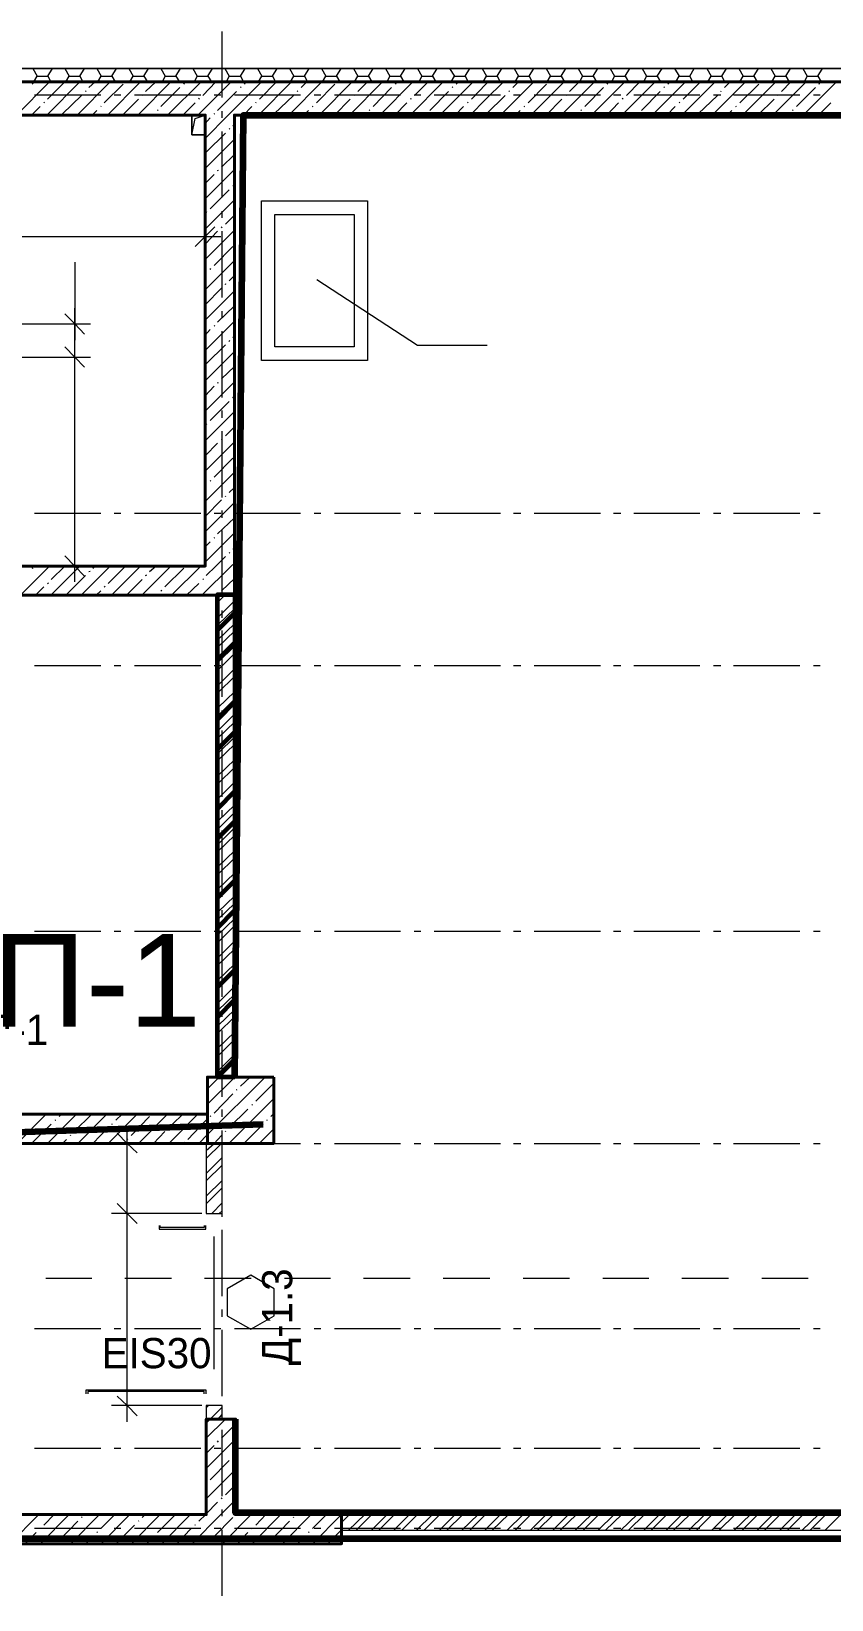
# Model space of a CAD drawing. Header units: millimetres. Extents: x -249154 to 415037, y -45458 to 354837.
# Drawn here: x -130788 to -124751, y 11477 to 23307 of the extents above; entities that cross this region are included whole.
import ezdxf

# ---------------------------------------------------------------- set-up
doc = ezdxf.new("R2010")
doc.units = ezdxf.units.MM
for name, color, linetype, lineweight in [('518 подвал шпакл базовая', 5, 'Continuous', 60), ('522 подвал шпакл финишная', 3, 'Continuous', 60), ('6.1.1) Кирпич 4 вып 28 п.', 20, 'Continuous', 60), ('696 покраска подвал', 211, 'Continuous', 120)]:
    doc.layers.add(name, color=color, linetype=linetype, lineweight=lineweight)
doc.layers.add('PDF _Текст', color=7, linetype='Continuous')
doc.styles.get("Standard").update_dxf_attribs({"font": 'arial.ttf'})

msp = doc.modelspace()

# ---------------------------------------------------------------- hatches: boundary and pattern name
at = {"layer": '6.1.1) Кирпич 4 вып 28 п.', "ltscale": 0.5}
h = msp.add_hatch(dxfattribs=at)
h.set_pattern_fill('ANSI32', color=256, scale=50)
h.paths.add_polyline_path([(-129252.4, 15418.8), (-129383.8, 15418.8), (-129383.8, 19057.9), (-129252.4, 19057.9)])

# ---------------------------------------------------------------- linework, layer by layer
at = {"lineweight": 9}
for points in [[(-129349.9, 22807), (-129349.9, 23306.9)], [(-130777.5, 23027.3), (-130743.6, 22968), (-130663.1, 22968), (-130642, 22925.6)], [(-130769, 22925.6), (-130743.6, 22968)], [(-130663.1, 22968), (-130629.2, 23027.3)], [(-130536, 23027.3), (-130502.2, 22968), (-130421.7, 22968), (-130400.5, 22925.6)], [(-130527.6, 22925.6), (-130502.2, 22968)], [(-130421.7, 22968), (-130387.8, 23027.3)], [(-130294.6, 23027.3), (-130260.7, 22968), (-130180.2, 22968), (-130154.8, 22925.6)], [(-130286.1, 22925.6), (-130260.7, 22968)], [(-130180.2, 22968), (-130146.3, 23027.3)], [(-130053.1, 23027.3), (-130019.2, 22968), (-129938.7, 22968), (-129913.3, 22925.6)], [(-130044.6, 22925.6), (-130019.2, 22968)], [(-129938.7, 22968), (-129904.8, 23027.3)], [(-129811.6, 23027.3), (-129777.7, 22968), (-129697.2, 22968), (-129671.8, 22925.6)], [(-129798.9, 22925.6), (-129777.7, 22968)], [(-129697.2, 22968), (-129663.4, 23027.3)], [(-129570.2, 23027.3), (-129536.3, 22968), (-129455.8, 22968), (-129430.4, 22925.6)], [(-129557.4, 22925.6), (-129536.3, 22968)], [(-129455.8, 22968), (-129421.9, 23027.3)], [(-129328.7, 23027.3), (-129294.8, 22968), (-129210.1, 22968), (-129188.9, 22925.6)], [(-129316, 22925.6), (-129294.8, 22968)], [(-129210.1, 22968), (-129176.2, 23027.3)], [(-129083, 23027.3), (-129049.1, 22968), (-128968.6, 22968), (-128947.4, 22925.6)], [(-129074.5, 22925.6), (-129049.1, 22968)], [(-128968.6, 22968), (-128934.7, 23027.3)], [(-128841.5, 23027.3), (-128807.6, 22968), (-128727.1, 22968), (-128705.9, 22925.6)], [(-128833, 22925.6), (-128807.6, 22968)], [(-128727.1, 22968), (-128693.2, 23027.3)], [(-128600, 23027.3), (-128566.1, 22968), (-128485.7, 22968), (-128460.2, 22925.6)], [(-128591.6, 22925.6), (-128566.1, 22968)], [(-128485.7, 22968), (-128451.8, 23027.3)], [(-128358.6, 23027.3), (-128324.7, 22968), (-128244.2, 22968), (-128218.8, 22925.6)], [(-128350.1, 22925.6), (-128324.7, 22968)], [(-128244.2, 22968), (-128210.3, 23027.3)], [(-128117.1, 23027.3), (-128083.2, 22968), (-128002.7, 22968), (-127977.3, 22925.6)], [(-128104.4, 22925.6), (-128083.2, 22968)], [(-128002.7, 22968), (-127968.8, 23027.3)], [(-127875.6, 23027.3), (-127841.7, 22968), (-127761.2, 22968), (-127735.8, 22925.6)], [(-127862.9, 22925.6), (-127841.7, 22968)], [(-127761.2, 22968), (-127727.3, 23027.3)], [(-127634.1, 23027.3), (-127596, 22968), (-127515.5, 22968), (-127494.3, 22925.6)], [(-127621.4, 22925.6), (-127596, 22968)], [(-127515.5, 22968), (-127481.6, 23027.3)], [(-127388.4, 23027.3), (-127354.6, 22968), (-127274.1, 22968), (-127252.9, 22925.6)], [(-127380, 22925.6), (-127354.6, 22968)], [(-127274.1, 22968), (-127240.2, 23027.3)], [(-127147, 23027.3), (-127113.1, 22968), (-127032.6, 22968), (-127011.4, 22925.6)], [(-127138.5, 22925.6), (-127113.1, 22968)], [(-127032.6, 22968), (-126998.7, 23027.3)], [(-126905.5, 23027.3), (-126871.6, 22968), (-126791.1, 22968), (-126765.7, 22925.6)], [(-126897, 22925.6), (-126871.6, 22968)], [(-126791.1, 22968), (-126757.2, 23027.3)], [(-126664, 23027.3), (-126630.1, 22968), (-126549.6, 22968), (-126524.2, 22925.6)], [(-126651.3, 22925.6), (-126630.1, 22968)], [(-126549.6, 22968), (-126515.8, 23027.3)], [(-126422.6, 23027.3), (-126388.7, 22968), (-126308.2, 22968), (-126282.8, 22925.6)], [(-126409.8, 22925.6), (-126388.7, 22968)], [(-126308.2, 22968), (-126274.3, 23027.3)], [(-126181.1, 23027.3), (-126147.2, 22968), (-126066.7, 22968), (-126041.3, 22925.6)], [(-126168.4, 22925.6), (-126147.2, 22968)], [(-126066.7, 22968), (-126028.6, 23027.3)], [(-125935.4, 23027.3), (-125901.5, 22968), (-125821, 22968), (-125799.8, 22925.6)], [(-125926.9, 22925.6), (-125901.5, 22968)], [(-125821, 22968), (-125787.1, 23027.3)], [(-125693.9, 23027.3), (-125660, 22968), (-125579.5, 22968), (-125558.3, 22925.6)], [(-125685.4, 22925.6), (-125660, 22968)], [(-125579.5, 22968), (-125545.6, 23027.3)], [(-125452.4, 23027.3), (-125418.5, 22968), (-125338.1, 22968), (-125312.6, 22925.6)], [(-125444, 22925.6), (-125418.5, 22968)], [(-125338.1, 22968), (-125304.2, 23027.3)], [(-125211, 23027.3), (-125177.1, 22968), (-125096.6, 22968), (-125071.2, 22925.6)], [(-125202.5, 22925.6), (-125177.1, 22968)], [(-125096.6, 22968), (-125062.7, 23027.3)], [(-124969.5, 23027.3), (-124935.6, 22968), (-124855.1, 22968), (-124829.7, 22925.6)], [(-124956.8, 22925.6), (-124935.6, 22968)], [(-124855.1, 22968), (-124821.2, 23027.3)], [(-127358.8, 22925.6), (-104961.2, 22925.6), (-104961.2, 1409.2), (-140716, 1409.2)], [(-130900.4, 22675.7), (-130650.4, 22925.6)], [(-130781.8, 22908.7), (-130764.8, 22925.6)], [(-130671.6, 22675.7), (-130421.7, 22925.6)], [(-130667.4, 22794.3), (-130536, 22925.6)], [(-130442.8, 22675.7), (-130192.9, 22925.6)], [(-130379.3, 22853.6), (-130375.1, 22857.9)], [(-130353.9, 22883.3), (-130307.3, 22925.6)], [(-130239.5, 22768.9), (-130095.5, 22908.7)], [(-130214.1, 22675.7), (-129964.1, 22925.6)], [(-129985.3, 22675.7), (-129735.4, 22925.6)], [(-129926, 22853.6), (-129849.8, 22925.6)], [(-129811.6, 22739.2), (-129667.6, 22883.3)], [(-129760.8, 22675.7), (-129506.6, 22925.6)], [(-129637.9, 22908.7), (-129633.7, 22917.2)], [(-129532, 22675.7), (-129282.1, 22925.6)], [(-129493.9, 22824), (-129396.5, 22925.6)], [(-129477, 22497.8), (-129303.3, 22675.7), (-129053.3, 22925.6)], [(-129383.8, 22709.6), (-129239.7, 22853.6)], [(-129210.1, 22883.3), (-129205.8, 22887.5)], [(-129180.4, 22908.7), (-129167.7, 22925.6)], [(-129074.5, 22675.7), (-128824.6, 22925.6)], [(-129066, 22794.3), (-128938.9, 22925.6)], [(-128845.7, 22675.7), (-128595.8, 22925.6)], [(-128782.2, 22853.6), (-128778, 22857.9)], [(-128752.5, 22883.3), (-128710.2, 22925.6)], [(-128638.2, 22768.9), (-128498.4, 22908.7)], [(-128617, 22675.7), (-128367, 22925.6)], [(-128388.2, 22675.7), (-128138.3, 22925.6)], [(-128324.7, 22853.6), (-128252.7, 22925.6)], [(-128210.3, 22739.2), (-128070.5, 22883.3)], [(-128159.5, 22675.7), (-127909.5, 22925.6)], [(-128040.8, 22908.7), (-128036.6, 22917.2)], [(-127930.7, 22675.7), (-127680.7, 22925.6)], [(-127896.8, 22824), (-127795.1, 22925.6)], [(-127782.4, 22709.6), (-127642.6, 22853.6)], [(-127706.2, 22675.7), (-127456.2, 22925.6)], [(-127613, 22883.3), (-127608.7, 22887.5)], [(-127583.3, 22908.7), (-127566.4, 22925.6)], [(-127477.4, 22675.7), (-127358.8, 22794.3), (-127227.5, 22925.6)], [(-127468.9, 22794.3), (-127358.8, 22908.7), (-127341.8, 22925.6)], [(-127248.6, 22675.7), (-126998.7, 22925.6)], [(-127185.1, 22853.6), (-127180.9, 22857.9)], [(-127155.4, 22883.3), (-127113.1, 22925.6)], [(-127041.1, 22768.9), (-126901.3, 22908.7)], [(-127019.9, 22675.7), (-126769.9, 22925.6)], [(-126791.1, 22675.7), (-126541.2, 22925.6)], [(-126727.6, 22853.6), (-126655.6, 22925.6)], [(-126613.2, 22739.2), (-126473.4, 22883.3)], [(-126562.4, 22675.7), (-126312.4, 22925.6)], [(-126443.7, 22908.7), (-126439.5, 22917.2)], [(-126333.6, 22675.7), (-126083.6, 22925.6)], [(-126299.7, 22824), (-126198, 22925.6)], [(-126185.3, 22709.6), (-126045.5, 22853.6)], [(-126104.8, 22675.7), (-125854.9, 22925.6)], [(-126015.9, 22883.3), (-126011.6, 22887.5)], [(-125986.2, 22908.7), (-125969.3, 22925.6)], [(-125880.3, 22675.7), (-125630.4, 22925.6)], [(-125871.8, 22794.3), (-125740.5, 22925.6)], [(-125651.5, 22675.7), (-125401.6, 22925.6)], [(-125588, 22853.6), (-125583.8, 22857.9)], [(-125558.3, 22883.3), (-125516, 22925.6)], [(-125444, 22768.9), (-125299.9, 22908.7)], [(-125422.8, 22675.7), (-125172.8, 22925.6)], [(-125194, 22675.7), (-124944.1, 22925.6)], [(-125130.5, 22853.6), (-125058.5, 22925.6)], [(-125016.1, 22739.2), (-124872.1, 22883.3)], [(-124965.3, 22675.7), (-124715.3, 22925.6)], [(-124846.6, 22908.7), (-124842.4, 22917.2)], [(-130786, 22675.7), (-130722.4, 22739.2)], [(-130764.8, 22828.2), (-130264.9, 22828.2)], [(-130692.8, 22768.9), (-130688.6, 22773.1)], [(-130553, 22684.2), (-130409, 22824)], [(-130264.9, 22739.2), (-130260.7, 22743.5)], [(-130163.2, 22828.2), (-130112.4, 22828.2)], [(-130099.7, 22675.7), (-129981.1, 22794.3)], [(-130010.7, 22828.2), (-129510.8, 22828.2)], [(-129951.4, 22824), (-129947.2, 22828.2)], [(-129837, 22709.6), (-129832.8, 22713.8)], [(-129646.4, 22675.7), (-129553.2, 22768.9)], [(-129523.6, 22794.3), (-129519.3, 22802.8)], [(-129409.2, 22828.2), (-129358.3, 22828.2)], [(-129256.7, 22828.2), (-128756.8, 22828.2)], [(-129188.9, 22675.7), (-129125.3, 22739.2)], [(-129095.7, 22768.9), (-129091.5, 22773.1)], [(-128955.9, 22684.2), (-128811.9, 22824)], [(-128667.8, 22739.2), (-128663.6, 22743.5)], [(-128655.1, 22828.2), (-128604.3, 22828.2)], [(-128502.6, 22828.2), (-128002.7, 22828.2)], [(-128502.6, 22675.7), (-128384, 22794.3)], [(-128354.3, 22824), (-128350.1, 22828.2)], [(-128239.9, 22709.6), (-128235.7, 22713.8)], [(-128045.1, 22675.7), (-127956.1, 22768.9)], [(-127926.5, 22794.3), (-127922.2, 22802.8)], [(-127901, 22828.2), (-127850.2, 22828.2)], [(-127748.5, 22828.2), (-127248.6, 22828.2)], [(-127591.8, 22675.7), (-127528.2, 22739.2)], [(-127498.6, 22768.9), (-127494.3, 22773.1)], [(-127354.6, 22684.2), (-127214.8, 22824)], [(-127151.2, 22828.2), (-127096.1, 22828.2)], [(-127070.7, 22739.2), (-127066.5, 22743.5)], [(-126994.5, 22828.2), (-126494.6, 22828.2)], [(-126905.5, 22675.7), (-126786.9, 22794.3)], [(-126757.2, 22824), (-126753, 22828.2)], [(-126642.8, 22709.6), (-126638.6, 22713.8)], [(-126448, 22675.7), (-126359, 22768.9)], [(-126397.1, 22828.2), (-126342.1, 22828.2)], [(-126329.4, 22794.3), (-126325.1, 22802.8)], [(-126244.6, 22828.2), (-125744.7, 22828.2)], [(-125994.7, 22675.7), (-125931.1, 22739.2)], [(-125901.5, 22768.9), (-125897.2, 22773.1)], [(-125757.4, 22684.2), (-125613.4, 22824)], [(-125643.1, 22828.2), (-125588, 22828.2)], [(-125490.6, 22828.2), (-124990.7, 22828.2)], [(-125473.6, 22739.2), (-125469.4, 22743.5)], [(-125308.4, 22675.7), (-125185.5, 22794.3)], [(-125160.1, 22824), (-125155.9, 22828.2)], [(-125045.7, 22709.6), (-125041.5, 22713.8)], [(-124889, 22828.2), (-124838.2, 22828.2)], [(-124850.9, 22675.7), (-124757.7, 22768.9)], [(-130328.5, 22675.7), (-130294.6, 22709.6)], [(-129870.9, 22675.7), (-129866.7, 22684.2)], [(-129578.6, 22527.4), (-129553.2, 22650.3), (-129477, 22675.7)], [(-129477, 22612.1), (-129438.8, 22654.5)], [(-129409.2, 22684.2), (-129404.9, 22688.4)], [(-129349.9, 22654.5), (-129349.9, 22705.3)], [(-129269.4, 22595.2), (-129256.7, 22603.7)], [(-128731.4, 22675.7), (-128697.5, 22709.6)], [(-128273.8, 22675.7), (-128269.6, 22684.2)], [(-127812.1, 22684.2), (-127807.8, 22688.4)], [(-127134.3, 22675.7), (-127100.4, 22709.6)], [(-126676.7, 22675.7), (-126672.5, 22684.2)], [(-126215, 22684.2), (-126210.7, 22688.4)], [(-125537.2, 22675.7), (-125503.3, 22709.6)], [(-125079.6, 22675.7), (-125075.4, 22684.2)], [(-129477, 22273.2), (-129256.7, 22493.5)], [(-129468.5, 22396.1), (-129324.5, 22540.1)], [(-129349.9, 22053), (-129349.9, 22552.8)], [(-129294.8, 22569.8), (-129290.6, 22574)], [(-129354.1, 22281.7), (-129256.7, 22379.1)], [(-129477, 22044.5), (-129256.7, 22264.8)], [(-129383.8, 22256.3), (-129375.3, 22260.5)], [(-129477, 22158.9), (-129409.2, 22226.6)], [(-129269.4, 22141.9), (-129260.9, 22146.2)], [(-129477, 21815.7), (-129256.7, 22036)], [(-129438.8, 21968.2), (-129294.8, 22112.3)], [(-129468.5, 21938.6), (-129464.2, 21947)], [(-129349.9, 21900.4), (-129349.9, 21951.3)], [(-129324.5, 21853.8), (-129256.7, 21921.6)], [(-130980.9, 21879.3), (-130980.9, 21760.6), (-130980.9, 21099.8), (-130459.8, 21099.8), (-130341.2, 21099.8)], [(-129477, 21866.6), (-129477, 21760.6), (-129477, 21637.8)], [(-129477, 21587), (-129256.7, 21807.2)], [(-129477, 21701.3), (-129383.8, 21798.8)], [(-129354.1, 21824.2), (-129349.9, 21832.7)], [(-129349.9, 21298.9), (-129349.9, 21798.8)], [(-135132.5, 21760.6), (-130980.9, 21760.6), (-129358.3, 21760.6)], [(-129409.2, 21540.4), (-129269.4, 21684.4)], [(-130459.8, 21565.8), (-130459.8, 21087.1), (-130459.8, 20976.9)], [(-129477, 21358.2), (-129256.7, 21578.5)], [(-129477, 21472.6), (-129468.5, 21485.3)], [(-129438.8, 21510.7), (-129434.6, 21519.2)], [(-129294.8, 21426), (-129256.7, 21464.1)], [(-128633.9, 21434.4), (-127875.6, 20938.8), (-127350.3, 20938.8)], [(-129477, 21243.8), (-129354.1, 21370.9)], [(-129477, 21129.4), (-129256.7, 21349.7)], [(-129324.5, 21396.3), (-129320.2, 21404.8)], [(-130459.8, 19155.3), (-130459.8, 20849.8), (-130459.8, 21218.4)], [(-129383.8, 21112.5), (-129256.7, 21235.3)], [(-129349.9, 21146.4), (-129349.9, 21197.2)], [(-129477, 20900.7), (-129256.7, 21121)], [(-129477, 21015), (-129438.8, 21057.4)], [(-129409.2, 21082.8), (-129404.9, 21087.1)], [(-129468.5, 20799), (-129324.5, 20943)], [(-129349.9, 20544.8), (-129349.9, 21044.7)], [(-129294.8, 20968.4), (-129290.6, 20976.9)], [(-129269.4, 20998.1), (-129256.7, 21006.6)], [(-130980.9, 20849.8), (-130459.8, 20849.8), (-130341.2, 20849.8)], [(-129477, 20671.9), (-129256.7, 20892.2)], [(-129354.1, 20684.6), (-129256.7, 20777.8)], [(-129477, 20443.1), (-129256.7, 20663.4)], [(-129477, 20557.5), (-129409.2, 20629.5)], [(-129383.8, 20655), (-129375.3, 20659.2)], [(-129438.8, 20371.1), (-129294.8, 20515.2)], [(-129269.4, 20540.6), (-129260.9, 20549)], [(-129477, 20218.6), (-129256.7, 20438.9)], [(-129349.9, 20392.3), (-129349.9, 20447.4)], [(-129468.5, 20341.5), (-129464.2, 20345.7)], [(-129354.1, 20227.1), (-129349.9, 20231.3)], [(-129349.9, 19790.7), (-129349.9, 20290.6)], [(-129324.5, 20256.7), (-129256.7, 20324.5)], [(-129477, 19989.9), (-129256.7, 20210.1)], [(-129477, 20104.2), (-129383.8, 20201.7)], [(-129409.2, 19943.3), (-129269.4, 20087.3)], [(-129477, 19761.1), (-129256.7, 19981.4)], [(-129477, 19875.5), (-129468.5, 19883.9)], [(-129438.8, 19913.6), (-129434.6, 19917.8)], [(-129477, 19646.7), (-129354.1, 19773.8)], [(-129324.5, 19799.2), (-129320.2, 19803.5)], [(-129294.8, 19828.9), (-129256.7, 19867)], [(-130764.8, 19672.1), (-130264.9, 19672.1)], [(-130163.2, 19672.1), (-130112.4, 19672.1)], [(-130010.7, 19672.1), (-129510.8, 19672.1)], [(-129477, 19532.3), (-129256.7, 19752.6)], [(-129409.2, 19672.1), (-129358.3, 19672.1)], [(-129383.8, 19515.4), (-129256.7, 19638.2)], [(-129349.9, 19638.2), (-129349.9, 19693.3)], [(-129256.7, 19672.1), (-128756.8, 19672.1)], [(-128655.1, 19672.1), (-128604.3, 19672.1)], [(-128502.6, 19672.1), (-128002.7, 19672.1)], [(-127901, 19672.1), (-127850.2, 19672.1)], [(-127748.5, 19672.1), (-127248.6, 19672.1)], [(-127151.2, 19672.1), (-127096.1, 19672.1)], [(-126994.5, 19672.1), (-126494.6, 19672.1)], [(-126397.1, 19672.1), (-126342.1, 19672.1)], [(-126244.6, 19672.1), (-125744.7, 19672.1)], [(-125643.1, 19672.1), (-125588, 19672.1)], [(-125490.6, 19672.1), (-124990.7, 19672.1)], [(-124889, 19672.1), (-124838.2, 19672.1)], [(-129477, 19303.6), (-129256.7, 19523.9)], [(-129349.9, 19040.9), (-129349.9, 19540.8)], [(-129477, 19417.9), (-129438.8, 19456.1)], [(-129409.2, 19485.7), (-129404.9, 19490)], [(-129269.4, 19401), (-129256.7, 19409.5)], [(-129502.4, 19053.6), (-129282.1, 19273.9), (-129256.7, 19295.1)], [(-129468.5, 19201.9), (-129396.5, 19273.9), (-129324.5, 19345.9)], [(-129294.8, 19371.3), (-129290.6, 19375.6)], [(-130980.9, 19273.9), (-130459.8, 19273.9), (-130341.2, 19273.9)], [(-130870.7, 19053.6), (-130650.4, 19273.9)], [(-130781.8, 19257), (-130773.3, 19261.2)], [(-130642, 19053.6), (-130421.7, 19273.9)], [(-130637.7, 19172.2), (-130536, 19273.9)], [(-130523.3, 19057.9), (-130379.3, 19201.9)], [(-130413.2, 19053.6), (-130192.9, 19273.9)], [(-130353.9, 19231.5), (-130345.4, 19235.8)], [(-130324.2, 19257), (-130307.3, 19273.9)], [(-130209.8, 19142.6), (-130078.5, 19273.9)], [(-130184.4, 19053.6), (-129964.1, 19273.9)], [(-130070, 19053.6), (-129951.4, 19172.2)], [(-129955.7, 19053.6), (-129735.4, 19273.9)], [(-129926, 19201.9), (-129917.5, 19206.1)], [(-129896.4, 19231.5), (-129849.8, 19273.9)], [(-129782, 19117.2), (-129637.9, 19257)], [(-129731.1, 19053.6), (-129510.8, 19273.9)], [(-129493.9, 19172.2), (-129489.7, 19176.5)], [(-129354.1, 19087.5), (-129256.7, 19180.7)], [(-130756.3, 19053.6), (-130692.8, 19117.2)], [(-130667.4, 19142.6), (-130658.9, 19146.8)], [(-130298.8, 19053.6), (-130264.9, 19087.5)], [(-130239.5, 19117.2), (-130231, 19121.4)], [(-129841.3, 19053.6), (-129837, 19057.9)], [(-129811.6, 19087.5), (-129803.2, 19091.7)], [(-129616.8, 19053.6), (-129523.6, 19142.6)], [(-129383.8, 19057.9), (-129375.3, 19062.1)], [(-129379.5, 19002.8), (-129328.7, 19053.6)], [(-129273.6, 19053.6), (-129256.7, 19066.3)], [(-129379.5, 18888.4), (-129256.7, 19011.3)], [(-129379.5, 18833.3), (-129256.7, 18951.9)], [(-129349.9, 18884.2), (-129349.9, 18939.2)], [(-129379.5, 18718.9), (-129256.7, 18837.6)], [(-129379.5, 18663.9), (-129256.7, 18782.5)], [(-129349.9, 18286.8), (-129349.9, 18786.7)], [(-129379.5, 18549.5), (-129256.7, 18668.1)], [(-129379.5, 18490.2), (-129256.7, 18613)], [(-130764.8, 18524.1), (-130264.9, 18524.1)], [(-130163.2, 18524.1), (-130112.4, 18524.1)], [(-130010.7, 18524.1), (-129510.8, 18524.1)], [(-129409.2, 18524.1), (-129358.3, 18524.1)], [(-129379.5, 18375.8), (-129256.7, 18498.7)], [(-129256.7, 18524.1), (-128756.8, 18524.1)], [(-128655.1, 18524.1), (-128604.3, 18524.1)], [(-128502.6, 18524.1), (-128002.7, 18524.1)], [(-127901, 18524.1), (-127850.2, 18524.1)], [(-127748.5, 18524.1), (-127248.6, 18524.1)], [(-127151.2, 18524.1), (-127096.1, 18524.1)], [(-126994.5, 18524.1), (-126494.6, 18524.1)], [(-126397.1, 18524.1), (-126342.1, 18524.1)], [(-126244.6, 18524.1), (-125744.7, 18524.1)], [(-125643.1, 18524.1), (-125588, 18524.1)], [(-125490.6, 18524.1), (-124990.7, 18524.1)], [(-124889, 18524.1), (-124838.2, 18524.1)], [(-129379.5, 18320.7), (-129256.7, 18439.4)], [(-129379.5, 18206.4), (-129256.7, 18325)], [(-129379.5, 18147), (-129256.7, 18269.9)], [(-129379.5, 18032.7), (-129256.7, 18155.5)], [(-129349.9, 18134.3), (-129349.9, 18185.2)], [(-129379.5, 17977.6), (-129256.7, 18096.2)], [(-129379.5, 17863.2), (-129256.7, 17981.8)], [(-129349.9, 17532.8), (-129349.9, 18032.7)], [(-129379.5, 17808.1), (-129256.7, 17926.8)], [(-129379.5, 17693.8), (-129256.7, 17812.4)], [(-129379.5, 17634.4), (-129256.7, 17753.1)], [(-129379.5, 17520.1), (-129256.7, 17642.9)], [(-129379.5, 17465), (-129256.7, 17583.6)], [(-129379.5, 17350.6), (-129256.7, 17469.2)], [(-129379.5, 17291.3), (-129256.7, 17414.2)], [(-129349.9, 17380.3), (-129349.9, 17431.1)], [(-129379.5, 17176.9), (-129256.7, 17299.8)], [(-129349.9, 16778.7), (-129349.9, 17278.6)], [(-129379.5, 17121.8), (-129256.7, 17240.5)], [(-129379.5, 17007.5), (-129256.7, 17126.1)], [(-129379.5, 16948.2), (-129256.7, 17071)], [(-129379.5, 16838), (-129256.7, 16956.6)], [(-129379.5, 16778.7), (-129256.7, 16897.3)], [(-129379.5, 16664.3), (-129256.7, 16782.9)], [(-129379.5, 16609.2), (-129256.7, 16727.9)], [(-129379.5, 16494.9), (-129256.7, 16613.5)], [(-129349.9, 16626.2), (-129349.9, 16677)], [(-130764.8, 16520.3), (-130264.9, 16520.3)], [(-130163.2, 16520.3), (-130112.4, 16520.3)], [(-130010.7, 16520.3), (-129510.8, 16520.3)], [(-129409.2, 16520.3), (-129358.3, 16520.3)], [(-129379.5, 16435.6), (-129256.7, 16558.4)], [(-129379.5, 16321.2), (-129256.7, 16444)], [(-129349.9, 16024.6), (-129349.9, 16524.5)], [(-129256.7, 16520.3), (-128756.8, 16520.3)], [(-128655.1, 16520.3), (-128604.3, 16520.3)], [(-128502.6, 16520.3), (-128002.7, 16520.3)], [(-127901, 16520.3), (-127850.2, 16520.3)], [(-127748.5, 16520.3), (-127248.6, 16520.3)], [(-127151.2, 16520.3), (-127096.1, 16520.3)], [(-126994.5, 16520.3), (-126494.6, 16520.3)], [(-126397.1, 16520.3), (-126342.1, 16520.3)], [(-126244.6, 16520.3), (-125744.7, 16520.3)], [(-125643.1, 16520.3), (-125588, 16520.3)], [(-125490.6, 16520.3), (-124990.7, 16520.3)], [(-124889, 16520.3), (-124838.2, 16520.3)], [(-129379.5, 16266.1), (-129256.7, 16384.7)], [(-129379.5, 16151.7), (-129256.7, 16270.3)], [(-129379.5, 16092.4), (-129256.7, 16215.3)], [(-129379.5, 15978), (-129256.7, 16100.9)], [(-129379.5, 15923), (-129256.7, 16041.6)], [(-129379.5, 15808.6), (-129256.7, 15927.2)], [(-129379.5, 15753.5), (-129256.7, 15872.1)], [(-129349.9, 15872.1), (-129349.9, 15923)], [(-129379.5, 15639.1), (-129256.7, 15757.7)], [(-129349.9, 15270.6), (-129349.9, 15770.5)], [(-129379.5, 15579.8), (-129256.7, 15702.7)], [(-129379.5, 15465.4), (-129256.7, 15588.3)], [(-129366.8, 15418.8), (-129256.7, 15529)], [(-129523.6, 14918.9), (-129460, 14986.7), (-129023.7, 15418.8)], [(-129460, 15215.5), (-129252.4, 15418.8)], [(-129460, 15329.9), (-129383.8, 15406.1)], [(-129210.1, 15351.1), (-129138.1, 15418.8)], [(-129409.2, 15147.7), (-129269.4, 15291.7)], [(-129239.7, 15321.4), (-129235.5, 15325.6)], [(-129095.7, 15236.7), (-128960.1, 15372.2)], [(-129349.9, 15118.1), (-129349.9, 15173.1)], [(-129299, 14918.9), (-128960.1, 15257.9)], [(-129294.8, 15037.6), (-129155, 15177.4)], [(-129125.3, 15207), (-129121.1, 15211.3)], [(-128981.3, 15122.3), (-128960.1, 15143.5)], [(-130896.1, 14918.9), (-130675.8, 15139.2)], [(-130781.8, 14923.2), (-130637.7, 15063)], [(-130667.4, 14918.9), (-130447.1, 15139.2)], [(-130608.1, 15092.6), (-130603.8, 15096.9)], [(-130578.4, 15122.3), (-130561.5, 15139.2)], [(-130464, 15007.9), (-130332.7, 15139.2)], [(-130438.6, 14918.9), (-130218.3, 15139.2)], [(-130324.2, 14918.9), (-130209.8, 15037.6)], [(-130209.8, 14918.9), (-129989.6, 15139.2)], [(-130180.2, 15063), (-130176, 15067.2)], [(-130150.5, 15092.6), (-130103.9, 15139.2)], [(-130065.8, 12817.7), (-130065.8, 14389.4), (-130065.8, 15041.8)], [(-130036.2, 14978.3), (-129896.4, 15122.3)], [(-129981.1, 14918.9), (-129760.8, 15139.2)], [(-129752.3, 14918.9), (-129532, 15139.2)], [(-129752.3, 15037.6), (-129748.1, 15041.8)], [(-129722.7, 15063), (-129646.4, 15139.2)], [(-129608.3, 14948.6), (-129468.5, 15092.6)], [(-129438.8, 15122.3), (-129434.6, 15126.5)], [(-129180.4, 14923.2), (-129040.6, 15063)], [(-129070.3, 14918.9), (-128960.1, 15029.1)], [(-129011, 15092.6), (-129006.7, 15096.9)], [(-130764.8, 14918.9), (-130264.9, 14918.9)], [(-130553, 14918.9), (-130523.3, 14948.6)], [(-130493.7, 14978.3), (-130489.4, 14982.5)], [(-130171.7, 14918.9), (-130065.8, 14918.9), (-129943, 14918.9)], [(-130163.2, 14918.9), (-130112.4, 14918.9)], [(-130095.5, 14918.9), (-130095.5, 14923.2)], [(-130065.8, 14948.6), (-130061.6, 14952.8)], [(-130010.7, 14918.9), (-129510.8, 14918.9)], [(-129866.7, 14918.9), (-129782, 15007.9)], [(-129637.9, 14923.2), (-129633.7, 14927.4)], [(-129468.5, 14863.9), (-129409.2, 14918.9)], [(-129468.5, 14804.6), (-129354.1, 14918.9)], [(-129409.2, 14918.9), (-129354.1, 14978.3)], [(-129409.2, 14918.9), (-129358.3, 14918.9)], [(-129349.9, 14516.5), (-129349.9, 15016.4)], [(-129324.5, 15007.9), (-129320.2, 15012.1)], [(-129256.7, 14918.9), (-128756.8, 14918.9)], [(-128655.1, 14918.9), (-128604.3, 14918.9)], [(-128502.6, 14918.9), (-128002.7, 14918.9)], [(-127901, 14918.9), (-127850.2, 14918.9)], [(-127748.5, 14918.9), (-127248.6, 14918.9)], [(-127151.2, 14918.9), (-127096.1, 14918.9)], [(-126994.5, 14918.9), (-126494.6, 14918.9)], [(-126397.1, 14918.9), (-126342.1, 14918.9)], [(-126244.6, 14918.9), (-125744.7, 14918.9)], [(-125643.1, 14918.9), (-125588, 14918.9)], [(-125490.6, 14918.9), (-124990.7, 14918.9)], [(-124889, 14918.9), (-124838.2, 14918.9)], [(-129468.5, 14690.2), (-129349.9, 14813)], [(-129468.5, 14635.1), (-129349.9, 14753.7)], [(-129468.5, 14520.7), (-129349.9, 14639.4)], [(-129468.5, 14461.4), (-129349.9, 14584.3)], [(-129426.1, 14389.4), (-129349.9, 14469.9)], [(-129502.4, 14389.4), (-130065.8, 14389.4), (-130184.4, 14389.4)], [(-129371, 14389.4), (-129349.9, 14410.6)], [(-129349.9, 14364), (-129349.9, 14419.1)], [(-129824.3, 14300.4), (-129824.3, 14270.8), (-129472.7, 14270.8), (-129472.7, 14300.4)], [(-129485.4, 14300.4), (-129485.4, 14283.5), (-129815.9, 14283.5), (-129815.9, 14300.4)], [(-129409.2, 13215.9), (-129409.2, 14215.7)], [(-129349.9, 13766.7), (-129349.9, 14266.6)], [(-130680.1, 13902.2), (-130332.7, 13902.2)], [(-130082.8, 13902.2), (-129731.1, 13902.2)], [(-129481.2, 13902.2), (-129129.6, 13902.2)], [(-128879.6, 13902.2), (-128532.3, 13902.2)], [(-128282.3, 13902.2), (-127930.7, 13902.2)], [(-127680.7, 13902.2), (-127329.1, 13902.2)], [(-127079.2, 13902.2), (-126727.6, 13902.2)], [(-126477.6, 13902.2), (-126130.2, 13902.2)], [(-125880.3, 13902.2), (-125528.7, 13902.2)], [(-125278.7, 13902.2), (-124927.1, 13902.2)], [(-129349.9, 13609.9), (-129349.9, 13665)], [(-130764.8, 13521), (-130264.9, 13521)], [(-130163.2, 13521), (-130112.4, 13521)], [(-130010.7, 13521), (-129510.8, 13521)], [(-129409.2, 13521), (-129358.3, 13521)], [(-129349.9, 13012.6), (-129349.9, 13512.5)], [(-129256.7, 13521), (-128756.8, 13521)], [(-128655.1, 13521), (-128604.3, 13521)], [(-128502.6, 13521), (-128002.7, 13521)], [(-127901, 13521), (-127850.2, 13521)], [(-127748.5, 13521), (-127248.6, 13521)], [(-127151.2, 13521), (-127096.1, 13521)], [(-126994.5, 13521), (-126494.6, 13521)], [(-126397.1, 13521), (-126342.1, 13521)], [(-126244.6, 13521), (-125744.7, 13521)], [(-125643.1, 13521), (-125588, 13521)], [(-125490.6, 13521), (-124990.7, 13521)], [(-124889, 13521), (-124838.2, 13521)], [(-130375.1, 13029.5), (-130375.1, 13059.2), (-129472.7, 13059.2), (-129472.7, 13029.5)], [(-129485.4, 13029.5), (-129485.4, 13046.5), (-130362.4, 13046.5), (-130362.4, 13029.5)], [(-129502.4, 12940.6), (-130065.8, 12940.6), (-130184.4, 12940.6)], [(-129468.5, 12923.6), (-129451.5, 12940.6)], [(-129438.8, 12838.9), (-129349.9, 12927.9)], [(-129349.9, 12860.1), (-129349.9, 12910.9)], [(-129468.5, 12694.9), (-129324.5, 12838.9)], [(-129468.5, 12809.2), (-129438.8, 12838.9)], [(-129379.5, 12838.9), (-129349.9, 12872.8)], [(-129354.1, 12694.9), (-129248.2, 12800.8)], [(-129468.5, 12466.1), (-129248.2, 12686.4)], [(-129383.8, 12665.2), (-129375.3, 12673.7)], [(-129349.9, 12258.5), (-129349.9, 12758.4)], [(-130764.8, 12618.6), (-130264.9, 12618.6)], [(-130163.2, 12618.6), (-130112.4, 12618.6)], [(-130010.7, 12618.6), (-129510.8, 12618.6)], [(-129468.5, 12580.5), (-129409.2, 12639.8)], [(-129409.2, 12618.6), (-129358.3, 12618.6)], [(-129269.4, 12555.1), (-129260.9, 12559.3)], [(-129256.7, 12618.6), (-128756.8, 12618.6)], [(-128655.1, 12618.6), (-128604.3, 12618.6)], [(-128502.6, 12618.6), (-128002.7, 12618.6)], [(-127901, 12618.6), (-127850.2, 12618.6)], [(-127748.5, 12618.6), (-127248.6, 12618.6)], [(-127151.2, 12618.6), (-127096.1, 12618.6)], [(-126994.5, 12618.6), (-126494.6, 12618.6)], [(-126397.1, 12618.6), (-126342.1, 12618.6)], [(-126244.6, 12618.6), (-125744.7, 12618.6)], [(-125643.1, 12618.6), (-125588, 12618.6)], [(-125490.6, 12618.6), (-124990.7, 12618.6)], [(-124889, 12618.6), (-124838.2, 12618.6)], [(-129468.5, 12237.3), (-129248.2, 12457.6)], [(-129438.8, 12381.4), (-129294.8, 12525.4)], [(-129468.5, 12351.7), (-129464.2, 12360.2)], [(-129324.5, 12267), (-129248.2, 12343.3)], [(-129578.6, 11898.4), (-129358.3, 12118.7), (-129248.2, 12228.9)], [(-129468.5, 12123), (-129383.8, 12211.9)], [(-129354.1, 12237.3), (-129349.9, 12245.8)], [(-130951.2, 11898.4), (-130730.9, 12118.7)], [(-130722.4, 11898.4), (-130502.2, 12118.7)], [(-130692.8, 12038.2), (-130616.5, 12118.7)], [(-130578.4, 11923.9), (-130438.6, 12067.9)], [(-130493.7, 11898.4), (-130273.4, 12118.7)], [(-130409, 12097.5), (-130404.7, 12101.8)], [(-130264.9, 11898.4), (-130044.6, 12118.7)], [(-130264.9, 12012.8), (-130159, 12118.7)], [(-130036.2, 11898.4), (-129815.9, 12118.7)], [(-129981.1, 12067.9), (-129976.8, 12072.1)], [(-129951.4, 12097.5), (-129930.2, 12118.7)], [(-129837, 11983.2), (-129701.5, 12118.7)], [(-129807.4, 11898.4), (-129587.1, 12118.7)], [(-129523.6, 12067.9), (-129472.7, 12118.7)], [(-129409.2, 11953.5), (-129269.4, 12097.5)], [(-129349.9, 12106), (-129349.9, 12156.9)], [(-129349.9, 11898.4), (-129129.6, 12118.7)], [(-129125.3, 11898.4), (-128905.1, 12118.7)], [(-129095.7, 12038.2), (-129019.4, 12118.7)], [(-128981.3, 11923.9), (-128841.5, 12067.9)], [(-128896.6, 11898.4), (-128676.3, 12118.7)], [(-128811.9, 12097.5), (-128807.6, 12101.8)], [(-128667.8, 11898.4), (-128447.5, 12118.7)], [(-128667.8, 12012.8), (-128561.9, 12118.7)], [(-128447.5, 12118.7), (-128447.5, 12118.7)], [(-128447.5, 12059.4), (-128388.2, 12118.7)], [(-128396.7, 12000.1), (-128273.8, 12118.7)], [(-128337.4, 12000.1), (-128218.8, 12118.7)], [(-128223, 12000.1), (-128104.4, 12118.7)], [(-128167.9, 12000.1), (-128049.3, 12118.7)], [(-128053.5, 12000.1), (-127934.9, 12118.7)], [(-127994.2, 12000.1), (-127875.6, 12118.7)], [(-127884.1, 12000.1), (-127761.2, 12118.7)], [(-127824.8, 12000.1), (-127706.2, 12118.7)], [(-127710.4, 12000.1), (-127591.8, 12118.7)], [(-127655.3, 12000.1), (-127532.5, 12118.7)], [(-127540.9, 12000.1), (-127418.1, 12118.7)], [(-127481.6, 12000.1), (-127363, 12118.7)], [(-127367.3, 12000.1), (-127248.6, 12118.7)], [(-127312.2, 12000.1), (-127189.3, 12118.7)], [(-127197.8, 12000.1), (-127079.2, 12118.7)], [(-127138.5, 12000.1), (-127019.9, 12118.7)], [(-127024.1, 12000.1), (-126905.5, 12118.7)], [(-126969, 12000.1), (-126850.4, 12118.7)], [(-126854.7, 12000.1), (-126736, 12118.7)], [(-126799.6, 12000.1), (-126676.7, 12118.7)], [(-126685.2, 12000.1), (-126562.4, 12118.7)], [(-126625.9, 12000.1), (-126507.3, 12118.7)], [(-126511.5, 12000.1), (-126392.9, 12118.7)], [(-126456.4, 12000.1), (-126333.6, 12118.7)], [(-126342.1, 12000.1), (-126219.2, 12118.7)], [(-126282.8, 12000.1), (-126164.1, 12118.7)], [(-126168.4, 12000.1), (-126049.8, 12118.7)], [(-126113.3, 12000.1), (-125994.7, 12118.7)], [(-125998.9, 12000.1), (-125880.3, 12118.7)], [(-125943.8, 12000.1), (-125821, 12118.7)], [(-125829.5, 12000.1), (-125706.6, 12118.7)], [(-125770.2, 12000.1), (-125651.5, 12118.7)], [(-125655.8, 12000.1), (-125537.2, 12118.7)], [(-125600.7, 12000.1), (-125477.9, 12118.7)], [(-125486.3, 12000.1), (-125363.5, 12118.7)], [(-125427, 12000.1), (-125308.4, 12118.7)], [(-125312.6, 12000.1), (-125194, 12118.7)], [(-125257.6, 12000.1), (-125138.9, 12118.7)], [(-125143.2, 12000.1), (-125024.6, 12118.7)], [(-125083.9, 12000.1), (-124965.3, 12118.7)], [(-124973.7, 12000.1), (-124850.9, 12118.7)], [(-124914.4, 12000.1), (-124795.8, 12118.7)], [(-124800, 12000.1), (-124681.4, 12118.7)], [(-130836.8, 11898.4), (-130752.1, 11983.2)], [(-130764.8, 12017.1), (-130264.9, 12017.1)], [(-130722.4, 12012.8), (-130718.2, 12017.1)], [(-130379.3, 11898.4), (-130324.2, 11953.5)], [(-130294.6, 11983.2), (-130290.3, 11987.4)], [(-130163.2, 12017.1), (-130112.4, 12017.1)], [(-130150.5, 11898.4), (-130010.7, 12038.2)], [(-130010.7, 12017.1), (-129510.8, 12017.1)], [(-129866.7, 11953.5), (-129862.5, 11957.7)], [(-129693, 11898.4), (-129582.9, 12012.8)], [(-129553.2, 12038.2), (-129549, 12042.5)], [(-129409.2, 12017.1), (-129358.3, 12017.1)], [(-129349.9, 11504.5), (-129349.9, 12004.3)], [(-129256.7, 12017.1), (-128756.8, 12017.1)], [(-129235.5, 11898.4), (-129155, 11983.2)], [(-129125.3, 12012.8), (-129121.1, 12017.1)], [(-128782.2, 11898.4), (-128727.1, 11953.5)], [(-128697.5, 11983.2), (-128693.2, 11987.4)], [(-128655.1, 12017.1), (-128604.3, 12017.1)], [(-128553.4, 11898.4), (-128447.5, 12004.3)], [(-128502.6, 12017.1), (-128002.7, 12017.1)], [(-127901, 12017.1), (-127850.2, 12017.1)], [(-127748.5, 12017.1), (-127248.6, 12017.1)], [(-127151.2, 12017.1), (-127096.1, 12017.1)], [(-126994.5, 12017.1), (-126494.6, 12017.1)], [(-126397.1, 12017.1), (-126342.1, 12017.1)], [(-126244.6, 12017.1), (-125744.7, 12017.1)], [(-125643.1, 12017.1), (-125588, 12017.1)], [(-125490.6, 12017.1), (-124990.7, 12017.1)], [(-124889, 12017.1), (-124838.2, 12017.1)], [(-130608.1, 11898.4), (-130603.8, 11902.7)], [(-129921.8, 11898.4), (-129896.4, 11923.9)], [(-129438.8, 11923.9), (-129434.6, 11932.3)], [(-129011, 11898.4), (-129006.7, 11902.7)]]:
    msp.add_lwpolyline(points, dxfattribs=at)
for points in [[(-104859.6, 23027.3), (-104859.6, 1409.2), (-104859.6, 23027.3), (-104961.2, 23027.3), (-136903.3, 23027.3), (-104961.2, 23027.3)], [(-129578.6, 22675.7), (-129477, 22675.7), (-129477, 22527.4), (-129578.6, 22527.4)], [(-129477, 22675.7), (-129578.6, 22675.7), (-129578.6, 22527.4), (-129477, 22527.4)], [(-129053.3, 20824.4), (-129053.3, 22027.5), (-128252.7, 22027.5), (-128252.7, 20824.4)], [(-128354.3, 20926.1), (-128951.7, 20926.1), (-128951.7, 21925.9), (-128354.3, 21925.9)], [(-129379.5, 19053.6), (-129379.5, 15418.8), (-129256.7, 15418.8), (-129256.7, 19053.6)], [(-129468.5, 14918.9), (-129468.5, 14389.4), (-129349.9, 14389.4), (-129349.9, 14918.9)], [(-129311.7, 13618.4), (-129133.8, 13516.7), (-128955.9, 13618.4), (-128955.9, 13821.7), (-129133.8, 13923.4), (-129311.7, 13821.7)], [(-129468.5, 12940.6), (-129468.5, 12838.9), (-129349.9, 12838.9), (-129349.9, 12940.6)], [(-128447.5, 12000.1), (-122923.3, 12000.1), (-122923.3, 12118.7), (-128447.5, 12118.7)]]:
    msp.add_lwpolyline(points, close=True, dxfattribs=at)
at = {"lineweight": 40}
for points in [[(-127358.8, 22925.6), (-136818.5, 22925.6), (-136903.3, 22925.6), (-136818.5, 22925.6)], [(-131561.2, 15529), (-131561.2, 14918.9), (-131340.9, 14918.9), (-129460, 14918.9), (-129460, 15139.2), (-131340.9, 15139.2), (-131340.9, 15529)], [(-128960.1, 15418.8), (-129460, 15418.8), (-129460, 14918.9), (-128960.1, 14918.9)]]:
    msp.add_lwpolyline(points, close=True, dxfattribs=at)
for points in [[(-124003.6, 22675.7), (-119703.7, 22675.7), (-119703.7, 22925.6), (-127358.8, 22925.6)], [(-137004.9, 22675.7), (-129477, 22675.7), (-129477, 19273.9), (-135263.8, 19273.9), (-135484.1, 19273.9), (-135484.1, 15139.2), (-135581.5, 15139.2), (-135581.5, 14918.9), (-135263.8, 14918.9), (-135263.8, 15139.2), (-135263.8, 17130.3), (-131561.2, 17130.3), (-131561.2, 16732.1), (-131340.9, 16732.1), (-131340.9, 17130.3), (-131340.9, 17350.6), (-132340.7, 17350.6), (-132340.7, 19053.6), (-129256.7, 19053.6), (-129256.7, 19273.9), (-129256.7, 22675.7), (-127358.8, 22675.7), (-124503.5, 22675.7)], [(-135852.7, 12118.7), (-135852.7, 11898.4), (-128447.5, 11898.4), (-128447.5, 12118.7), (-129248.2, 12118.7), (-129248.2, 12838.9), (-129468.5, 12838.9), (-129468.5, 12118.7), (-132421.2, 12118.7), (-132421.2, 12838.9), (-132641.5, 12838.9)]]:
    msp.add_lwpolyline(points, dxfattribs=at)
at = {"lineweight": 18}
for points in [[(-129404.9, 21832.7), (-129477, 21760.6), (-129553.2, 21684.4)], [(-130536, 21176), (-130459.8, 21099.8), (-130387.8, 21023.5)], [(-130536, 20926.1), (-130459.8, 20849.8), (-130387.8, 20773.6)], [(-130536, 19350.2), (-130459.8, 19273.9), (-130387.8, 19197.7)], [(-130142.1, 14995.2), (-130065.8, 14918.9), (-129989.6, 14846.9)], [(-130142.1, 14465.7), (-130065.8, 14389.4), (-129989.6, 14313.2)], [(-130142.1, 13012.6), (-130065.8, 12940.6), (-129989.6, 12864.3)]]:
    msp.add_lwpolyline(points, dxfattribs=at)
at = {"layer": '518 подвал шпакл базовая', "ltscale": 0.5}
msp.add_lwpolyline([(-129252.4, 15418.8), (-129188.9, 22675.7), (-124503.5, 22675.7), (-124503.5, 22425.7), (-124003.6, 22425.7), (-124003.6, 22607.9), (-119682.5, 22595.2), (-119703.7, 19922.1)], dxfattribs=at)
msp.add_lwpolyline([(-122923.3, 11936.6), (-140394, 11936.6), (-140394, 1655), (-122923.3, 1655)], close=True, dxfattribs=at)
at = {"layer": '522 подвал шпакл финишная', "ltscale": 0.5}
for points in [[(-129252.4, 15418.8), (-129188.9, 22675.7), (-124503.5, 22675.7), (-124503.5, 22425.7), (-124003.6, 22425.7), (-124003.6, 22607.9), (-119682.5, 22595.2), (-119703.7, 19922.1)], [(-133577.7, 14918.9), (-129040.6, 15063)], [(-119703.7, 12131.4), (-129248.2, 12131.4), (-129248.2, 12800.8), (-129248.2, 12838.9)]]:
    msp.add_lwpolyline(points, dxfattribs=at)
msp.add_lwpolyline([(-122923.3, 11936.6), (-140394, 11936.6), (-140394, 1655), (-122923.3, 1655)], close=True, dxfattribs=at)
at = {"layer": '6.1.1) Кирпич 4 вып 28 п.', "ltscale": 0.5}
msp.add_lwpolyline([(-129252.4, 15418.8), (-129383.8, 15418.8), (-129383.8, 19057.9), (-129252.4, 19057.9)], close=True, dxfattribs=at)
at = {"layer": '696 покраска подвал', "ltscale": 0.5}
for points in [[(-129252.4, 15418.8), (-129188.9, 22675.7), (-124503.5, 22675.7), (-124503.5, 22425.7), (-124003.6, 22425.7), (-124003.6, 22607.9), (-119682.5, 22595.2), (-119703.7, 19922.1)], [(-133577.7, 14918.9), (-129040.6, 15063)], [(-119703.7, 12131.4), (-129248.2, 12131.4), (-129248.2, 12800.8), (-129248.2, 12838.9)]]:
    msp.add_lwpolyline(points, dxfattribs=at)
msp.add_lwpolyline([(-122923.3, 11936.6), (-140394, 11936.6), (-140394, 1655), (-122923.3, 1655)], close=True, dxfattribs=at)

# ---------------------------------------------------------------- texts
at = {"insert": (-131080.5, 16148), "char_height": 700, "attachment_point": 4}
msp.add_mtext('П-1', dxfattribs=at)
at = {"layer": 'PDF _Текст', "char_height": 227.67, "attachment_point": 4, "style": ''}
for s, insert in [('П-1', (-131150.8, 15775.7)), ('EIS30', (-130258.2, 13334.7))]:
    msp.add_mtext(s, dxfattribs=dict(at, insert=insert))
at = {"layer": 'PDF _Текст', "insert": (-128901.1, 13245), "char_height": 227.67, "attachment_point": 4, "rotation": 90, "style": ''}
msp.add_mtext('Д-1.3', dxfattribs=at)

doc.saveas('drawing.dxf')
